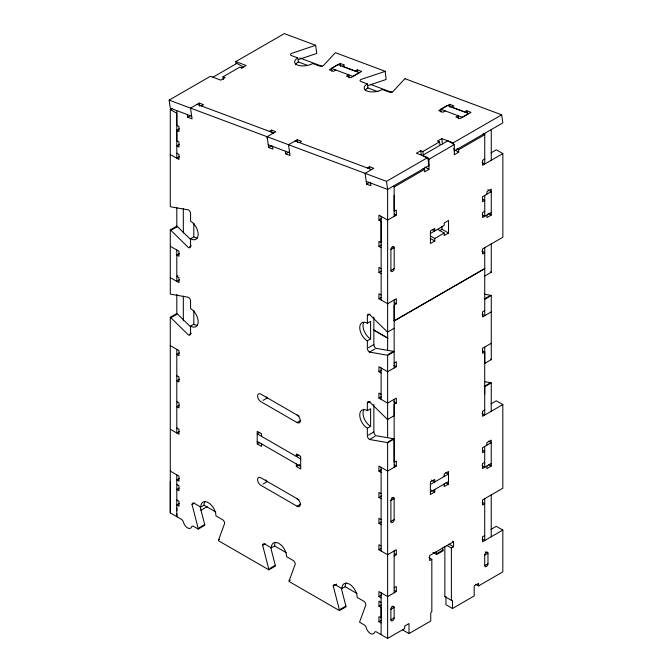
<?xml version="1.0" encoding="UTF-8"?>
<svg xmlns="http://www.w3.org/2000/svg" width="672" height="672" viewBox="0 0 672 672"><rect width="100%" height="100%" fill="white"/><g stroke="black" fill="none" stroke-linecap="round" stroke-linejoin="round"><path stroke-width="1.01" d="M200.105 506.738L204.691 524.538A3.066 1.772 60 0 1 204.784 525.302L198.265 529.066L193.679 526.42A3.074 1.772 60 0 0 191.629 526.915A6.149 3.553 60 0 1 187.53 527.89A6.149 3.553 60 0 1 183.431 522.178A3.074 1.772 60 0 0 181.381 519.322L170.276 512.912L170.276 317.276L176.803 313.513A3.074 1.772 60 0 1 177.425 313.975L190.537 326.852M176.803 513.752L176.803 516.676L176.803 474.852M176.803 510.821L176.803 507.898M381.108 634.637L381.108 592.805M387.626 437.514L387.626 419.059M484.714 268.632L394.153 320.914L394.153 299.998M394.178 195.409L394.178 211.302L396.354 210.05L396.354 215.065L387.626 220.105L378.932 215.082L378.932 220.105L381.108 221.357L381.108 242.693L378.932 241.441L378.932 246.456L381.108 247.716M482.269 350.666L484.714 352.078L484.714 415.036L482.101 413.524M491.266 243.928L491.266 272.244L484.747 276.016A3.074 1.772 60 0 1 484.428 275.806M270.707 547.495L275.293 565.295A3.074 1.772 60 0 1 275.386 566.068L268.867 569.831L218.442 540.716A3.074 1.772 60 0 1 218.534 540.053L224.65 523.387A3.074 1.772 60 0 0 222.877 519.893L215.956 515.861A10.76 6.208 60 0 0 208.354 502.69A10.76 6.208 60 0 0 200.743 507.074L194.225 503.311A3.074 1.772 60 0 0 192.049 504.571L198.173 528.301A3.066 1.772 60 0 1 198.265 529.066M341.309 588.26L345.895 606.06A3.074 1.772 60 0 1 345.988 606.833L339.469 610.596L289.044 581.482A3.074 1.772 60 0 1 289.136 580.818L295.252 564.152A3.074 1.772 60 0 0 293.479 560.658L286.558 556.626A10.76 6.208 60 0 0 278.956 543.446A10.76 6.208 60 0 0 271.345 547.84L264.827 544.076A3.074 1.772 60 0 0 262.651 545.328L268.775 569.058A3.074 1.772 60 0 1 268.867 569.831M367.24 88.351L367.895 87.948L377.882 91.678M484.714 394.12L484.747 386.694L491.266 382.931L491.232 411.264M191.68 116.18L170.276 108.175L169.142 100.111L210.437 76.264L220.786 80.136L225.128 77.624L222.995 76.826L223.373 79.514M236.082 63.647L235.796 61.622L284.34 33.6L315.638 45.301L316.772 53.365A3.074 1.453 -7.8 0 1 316.075 53.701L298.418 59.573M212.478 77.482L236.93 63.37L243.457 67.133M222.995 76.826L239.66 67.2L241.794 67.998M241.643 68.183L246.145 65.495L235.796 61.622M190.537 239.467L177.425 226.59A3.074 1.772 60 0 0 176.803 226.128L170.276 229.891A3.074 1.772 60 0 1 170.898 230.362L188.395 247.523A3.074 1.772 60 0 0 190.562 246.271L190.562 238.745A10.76 6.208 60 0 0 198.173 234.352A10.76 6.208 60 0 0 190.562 221.172L190.562 213.646A3.074 1.772 60 0 0 188.395 209.882L170.898 206.85A3.074 1.781 60 0 1 170.276 206.598L170.276 109.502L172.082 108.469M201.348 105.941L203.524 104.689L199.24 103.085L190.546 108.108L192.058 118.868L187.782 117.264L187.404 114.576M187.782 117.264L191.041 115.382M179.248 144.354L176.803 145.765L178.97 147.017L178.97 142.002L176.803 140.742L176.803 130.284L179.248 128.873M331.397 68.351L337.915 64.588L359.318 72.584L352.8 76.348L331.397 68.351L331.808 71.282M349.07 77.885L348.65 74.861L346.475 76.121L350.759 77.717L361.628 71.442L357.344 69.846L355.169 71.098L342.325 66.301L344.501 65.041L340.217 63.445L329.356 69.72L333.631 71.316L335.807 70.064M179.407 156.736L176.803 158.239L176.803 113.274L170.276 109.502M269.354 131.359L271.53 130.108L275.806 131.704L267.112 136.727L267.397 138.743M267.12 136.727L268.632 147.487L271.891 145.606M299.326 142.556L301.493 141.305L297.217 139.709L288.523 144.724L290.035 155.484L285.751 153.888L285.373 151.192M285.751 153.888L289.01 151.998M170.898 230.362L176.333 227.22M190.562 238.745L193.822 236.855A10.76 6.208 60 0 0 197.442 237.888M189.479 246.901L191.293 245.851M179.516 253.47L176.803 255.032L178.97 256.292L178.97 251.269L170.276 246.254M440.807 109.242L447.325 105.479L468.728 113.476L462.21 117.239L440.807 109.242L441.218 112.174M458.48 118.776L458.06 115.752L455.885 117.012L460.169 118.608L471.03 112.333L466.754 110.737L464.579 111.989L451.735 107.192L453.911 105.932L449.627 104.336L438.757 110.611L443.041 112.207L445.217 110.956M177.887 275.738L176.803 276.368L178.97 277.62L178.97 282.643L170.276 277.62M367.324 167.975L369.499 166.723L373.783 168.319L365.089 173.342L366.601 184.103L370.885 185.699L370.507 183.011M179.407 279.88L176.803 281.383L176.803 250.018M439.9 144.589L439.522 141.901L422.856 151.519L420.722 150.721L416.371 153.233L427.787 157.5L428.921 165.564L387.626 189.412L366.223 181.406M453.902 148.235L454.28 150.923L502.824 122.9L501.69 114.836L453.146 142.859L441.731 138.592L437.388 141.103L439.522 141.901M366.601 184.103L369.86 182.221M169.142 100.111L386.492 181.339L427.787 157.5M454.314 144.581L447.796 140.818L422.436 155.459L428.963 159.222L454.314 144.581L454.314 154.745L458.665 152.233L458.665 149.73L484.747 134.669L483.118 133.728M394.178 186.959L424.612 169.386L424.612 171.898L428.963 169.386L428.963 159.222M170.276 317.276A3.074 1.772 60 0 1 170.898 317.738L176.333 314.605M170.898 317.738L188.395 334.908A3.074 1.772 60 0 0 190.562 333.656L190.562 326.122L193.822 324.24A10.76 6.208 60 0 0 197.442 325.273M491.047 152.872L496.339 149.814L502.858 153.577L502.858 237.241L482.572 248.951L482.572 253.966L484.747 252.714L481.849 251.042M378.932 220.105L381.385 218.694M484.747 159.02L482.572 160.272L482.572 165.295L502.858 153.577M189.479 334.278L191.293 333.236M179.248 352.968L176.803 354.379L178.97 355.631L178.97 350.616L170.276 345.593M378.932 246.456L381.385 245.045M390.894 249.598L394.153 247.716A2.302 1.327 -60 0 0 392.549 246.75A2.302 1.327 -60 0 0 390.919 249.581L390.894 270.514A2.302 1.327 -60 0 0 392.549 271.429A2.302 1.327 -60 0 0 394.178 268.607L394.178 247.691L392.414 246.708M430.819 233.234L444.192 225.515L444.192 223.003L448.535 220.5L448.535 233.041L444.192 235.553L444.192 233.041L437.665 229.278M179.248 379.319L176.803 380.73L178.97 381.99L178.97 376.967L176.803 375.715M439.404 230.79L442.016 229.278L448.535 233.041M430.693 236.132L434.767 238.484L444.192 233.041M381.108 268.624L378.932 267.372L378.932 272.395L381.385 270.984M484.747 211.302L482.572 212.562L482.572 217.577L491.266 212.562M434.767 238.484L434.767 240.996L430.424 243.499L430.424 230.95L434.767 228.446L434.767 230.95L432.323 229.538M390.894 270.514L394.153 268.624M486.923 194.158L486.923 191.646L491.266 189.134L491.266 215.065L486.923 217.577L486.923 215.065M179.248 405.258L176.803 406.669L178.97 407.921L178.97 402.906L176.803 401.646M381.108 294.983L378.932 293.723L378.932 298.746L381.385 297.335M373.867 317.041L373.867 344.568A3.074 1.772 60 0 0 376.034 348.331L393.532 351.364A3.074 1.781 60 0 1 394.153 351.616L387.626 355.379A3.074 1.781 60 0 0 387.005 355.127L369.516 352.094A3.074 1.772 60 0 1 367.34 348.331L367.34 340.805A10.76 6.208 60 0 1 359.738 327.625A10.76 6.208 60 0 1 367.34 323.232L367.34 315.706L370.062 314.135M378.932 298.746L387.66 303.744L396.354 298.729L396.354 303.744L394.178 305.004L394.153 367.97M179.407 431.516L176.803 433.02L176.803 349.364M367.34 323.232L370.608 321.35L370.608 338.923L367.34 340.805M394.178 320.897L484.747 268.607M263.012 400.394L267.364 397.883A4.612 2.663 60 0 1 266.162 396.925M394.153 328.314L387.626 332.086A3.074 1.772 60 0 1 387.005 331.615L369.516 314.454A3.074 1.772 60 0 0 367.34 315.706M368.432 347.701L373.867 344.568M369.516 352.094L374.951 348.961M388.097 354.497L393.532 351.364M489.56 295.924L484.126 299.057A3.074 1.781 60 0 1 484.747 299.309L491.266 295.546L491.266 359.629L484.747 363.401A3.074 1.772 60 0 1 484.428 363.191M179.516 478.296L176.803 479.867L178.97 481.127L178.97 476.104L170.276 471.08M259.829 432.348L257.216 433.852L300.686 458.951M394.153 362.956L396.32 361.696L396.32 366.719L387.626 371.734L378.932 366.719L378.932 371.734L381.654 370.171M484.714 310.666L482.538 311.926L482.538 316.94L491.266 311.9M178.954 488.225L176.778 489.476L178.97 490.745L178.97 485.722L176.803 484.47M261.568 436.363L261.568 433.852L257.216 431.348L257.216 443.898L259.661 442.478M299.057 416.178L260.845 394.12A4.612 2.663 60 0 0 257.578 396.001A4.612 2.663 60 0 0 260.845 401.646L297.066 422.562L300.686 420.47M179.516 503.395L176.803 504.966L178.97 506.218L178.97 501.203L176.778 499.934M394.153 467.317L394.153 439.001L387.626 442.764A3.074 1.781 60 0 0 387.005 442.512L369.516 439.48A3.074 1.772 60 0 1 367.34 435.716L367.34 428.19A10.76 6.208 60 0 1 359.738 415.01A10.76 6.208 60 0 1 367.34 410.617L367.34 403.091L370.062 401.52M192.049 504.571L194.662 503.059M381.108 394.321L378.932 393.07L378.932 398.093L381.654 396.522M367.34 410.617L370.608 408.736L370.608 426.308L367.34 428.19M200.743 507.074L204.002 505.193A10.76 6.208 60 0 1 204.918 501.547M200.886 510.3L207.228 506.638M491.266 343.274L482.538 348.314L482.538 353.338L484.714 352.078M298.788 455.028L296.344 456.439L296.344 453.936L300.686 456.439L300.686 468.989L296.344 466.486L296.344 463.974M378.932 398.093L387.626 403.108L396.32 398.093L396.32 403.108L394.153 404.368L394.153 462.294L396.32 461.042L396.32 466.066L387.626 471.08L378.932 466.066L378.932 471.08L381.108 472.34M263.012 484.05L267.364 481.538A4.612 2.663 60 0 1 265.574 479.9M296.344 466.486L299.603 464.596M199.256 527.671L204.691 524.538M367.34 403.091A3.074 1.772 60 0 1 369.516 401.831L387.005 419A3.074 1.772 60 0 0 387.626 419.462L394.153 415.699L394.153 399.344M368.432 435.086L373.867 431.953L373.867 404.426M369.516 439.48L374.951 436.346M388.097 441.882L393.532 438.749A3.074 1.781 60 0 1 394.153 439.001M489.56 383.3L484.126 386.442A3.074 1.781 60 0 1 484.747 386.694M218.534 540.053L219.618 539.423M299.057 499.842L260.845 477.775A4.612 2.663 60 0 0 257.578 479.657A4.612 2.663 60 0 0 260.845 485.302L297.066 506.218L300.686 504.126M491.014 403.864L496.306 400.806L502.824 404.578L502.824 488.233L482.538 499.943L482.538 504.966L484.714 503.706L482.269 502.295M378.932 471.08L381.385 469.669M484.714 410.012L482.538 411.264L482.538 416.287L502.824 404.578M262.651 545.328L265.264 543.824M271.345 547.84L274.604 545.958A10.76 6.208 60 0 1 275.52 542.304M381.108 493.668L378.932 492.416L378.932 497.431L381.385 496.02M269.858 568.436L275.293 565.295M390.894 500.573L394.153 498.691L394.153 519.607A2.302 1.327 -60 0 1 392.524 522.43A2.302 1.327 -60 0 1 390.894 521.489L390.894 500.573A2.302 1.327 -60 0 1 392.524 497.75A2.302 1.327 -60 0 1 394.153 498.691L391.978 497.431M430.374 484.47L448.484 474.012L445.88 472.508M430.374 491.996L448.484 481.538M381.108 519.607L378.932 518.347L378.932 523.37L381.385 521.959M484.714 462.302L482.538 463.554L482.538 468.577L491.232 463.554M434.742 489.476L434.742 491.988L430.391 494.5L430.391 481.95L434.742 479.438L434.742 481.95L431.474 480.068M444.158 476.515L444.158 474.004L448.501 471.492L448.501 484.042L444.158 486.553L444.158 484.042M390.894 521.489L394.153 519.607M289.136 580.818L290.22 580.188M486.889 445.15L486.889 442.638L491.232 440.126L491.232 466.066L486.889 468.577L486.889 466.066M381.108 545.958L378.932 544.698L378.932 549.721L381.385 548.31M339.469 610.596A3.074 1.772 60 0 0 339.377 609.823L333.253 586.093L336.731 584.086M394.153 555.996L396.32 554.744L396.32 549.721L387.626 554.744L378.932 549.721M333.253 586.093A3.074 1.772 60 0 1 335.429 584.842L341.947 588.605L345.206 586.723A10.76 6.208 60 0 1 346.13 583.069M446.678 545.328L451.382 548.05L453.558 546.798L453.558 541.775L429.652 555.576L429.652 560.599L431.827 559.339L431.827 611.629A1.537 0.89 -60 0 0 430.735 613.511L430.735 621.037L409.004 633.587L402.486 629.824M340.46 609.193L345.895 606.06M437.548 553.148L442.982 550.007L442.47 548.033M432.953 552.468L436.556 554.543L443.075 550.78A3.074 1.772 60 0 0 442.982 550.007M491.014 529.351L496.306 526.302L502.824 530.065L502.824 571.889L478.556 585.908L475.658 584.228M394.153 587.79L396.32 586.53L396.32 591.553L387.626 596.568L378.932 591.553L378.932 596.568L381.654 595.006M484.714 535.5L482.538 536.752L482.538 541.775L502.824 530.065M381.108 602.423L378.932 601.171L378.932 606.194L381.654 604.624M390.894 609.328L394.153 607.446L394.153 617.904A2.302 1.327 -60 0 1 392.524 620.726A2.302 1.327 -60 0 1 390.894 619.786L390.894 609.328A2.302 1.327 -60 0 1 392.524 606.505A2.302 1.327 -60 0 1 394.153 607.446L391.978 606.194M484.714 555.156L487.973 553.274L487.973 563.732A2.302 1.327 -60 0 1 486.343 566.555A2.302 1.327 -60 0 1 484.714 565.614L484.714 555.156A2.302 1.327 -60 0 1 486.343 552.334A2.302 1.327 -60 0 1 487.973 553.274L485.537 551.872M378.932 606.194L381.133 607.454L381.133 617.912L378.932 616.652L378.932 621.667L381.654 620.096M390.894 619.786L394.153 617.904M484.714 565.614L487.973 563.732M341.947 588.605A10.76 6.208 60 0 1 349.558 584.212A10.76 6.208 60 0 1 357.168 597.383L364.081 601.423A3.074 1.772 60 0 1 365.862 604.918L359.738 621.575A3.074 1.772 60 0 0 359.646 622.247L364.232 624.893A3.074 1.772 60 0 1 366.282 627.749A6.149 3.553 60 0 0 370.381 633.461A6.149 3.553 60 0 0 374.472 632.478A3.074 1.772 60 0 1 376.522 631.991L387.626 638.4L404.653 628.572L404.653 626.06L409.004 623.549L409.004 633.587M445.931 596.98A1.537 0.89 -60 0 1 445.956 597.198L445.956 604.724L452.474 608.496L474.205 595.946L474.205 585.908L478.556 583.397L478.556 585.908M315.638 45.301L291.404 53.466A3.074 1.436 -8 0 0 291.379 55.524L297.797 57.926L298.36 61.958A10.76 5.032 -8 0 0 295.42 64.814M367.954 85.562L385.594 79.682A3.091 1.445 -8 0 0 386.14 79.439L385.174 71.282L335.513 52.727A3.083 1.445 -8 0 0 334.975 53.113L323.518 65.47A3.074 1.436 -8 0 1 319.2 65.923L312.782 63.521A10.76 5.04 -8 0 1 297.679 65.117A10.76 5.04 -8 0 1 297.797 57.926M484.252 294.185L490.644 295.294A3.074 1.781 60 0 1 491.266 295.546M484.327 381.587L490.644 382.679A3.074 1.781 60 0 1 491.266 382.931M393.532 438.749L376.034 435.716A3.074 1.772 60 0 1 373.867 431.953M405.04 78.708L501.69 114.836M299.838 58.002L322.157 66.343M370.616 84.454L392.196 92.518M367.895 87.948L367.332 83.908L360.906 81.514A3.074 1.436 -8 0 1 360.94 79.456L384.46 71.61A3.074 1.47 -7.5 0 0 385.207 71.299M382.309 89.51L388.735 91.913A3.074 1.436 -8 0 0 393.044 91.459L404.51 79.103A3.083 1.453 -7.6 0 1 405.023 78.708M298.36 61.958L307.516 65.377M197.072 104.345L273.638 132.964M295.042 140.96L371.616 169.579M268.246 144.791L289.649 152.796M268.632 147.487L272.908 149.083L272.53 146.395M482.135 162.532L484.747 164.035L484.747 133.308M457.036 148.789L458.665 149.73M455.406 150.352L458.665 152.233M487.788 189.638L491.266 191.646L482.572 196.661L482.572 201.684L484.747 200.424L482.303 199.013M424.88 167.034L428.963 169.386M422.982 168.445L424.612 169.386M488.006 213.184L491.266 215.065M482.135 214.813L484.747 216.325L484.747 195.409M394.548 214.024L396.354 215.065M430.693 238.644L434.767 240.996M176.803 130.284L178.97 131.544L178.97 126.521L176.803 125.269L176.803 110.611M482.135 314.16L484.747 315.672L484.747 247.699M176.803 153.216L178.97 154.476L178.97 159.491L170.276 154.476M378.932 272.395L381.108 273.647M394.548 302.702L396.354 303.744M373.355 329.784L387.845 338.15M373.321 329.809L387.811 338.167M393.876 365.308L396.32 366.719M378.932 371.734L381.108 372.994M488.628 441.134L491.232 442.638L482.538 447.661L482.538 452.676L484.714 451.424L482.269 450.013M393.876 401.696L396.32 403.108M488.788 464.654L491.232 466.066M482.101 465.814L484.714 467.317L484.714 446.401M446.057 482.63L448.501 484.042M394.514 465.016L396.32 466.066M431.474 490.106L434.742 491.988M482.101 539.011L484.714 540.523L484.714 498.691M378.932 497.431L381.108 498.691M452.474 541.145L453.558 541.775M448.854 544.076L453.558 546.798M257.216 441.386L300.686 466.486M257.216 443.898L261.568 446.401L261.568 443.898M378.932 523.37L381.108 524.622M428.929 557.668L431.827 559.339M176.803 427.997L178.97 429.257L178.97 434.272L170.276 429.257M394.514 553.694L396.32 554.744M444.864 546.378L444.864 596.568L451.382 600.34A1.537 0.89 -60 0 1 452.474 600.961L452.474 608.496M394.514 590.503L396.32 591.553M378.932 596.568L381.108 597.828M204.002 505.193L215.838 512.03M274.604 545.958L286.238 552.678M345.206 586.723L357.042 593.552M378.932 621.667L381.108 622.927M435.952 551.796L436.464 553.77A3.074 1.772 60 0 1 436.556 554.543M466.754 110.737L467.04 112.753M449.627 104.336L450.055 107.36M453.146 142.859L453.398 144.648M441.731 138.592L442.487 143.968M422.856 151.519L423.427 155.551M420.722 150.721L421.285 154.753M386.492 181.339L387.626 189.412L387.626 349.961M357.344 69.846L357.63 71.862M369.499 166.723L369.692 168.067M340.217 63.445L340.645 66.469M297.595 142.397L297.217 139.709M271.53 130.108L271.908 132.796M199.24 103.085L199.685 106.226M491.266 129.545L491.266 160.272M491.232 494.928L491.232 536.752M484.747 347.038L484.747 363.401M451.382 548.05L451.382 600.34M442.016 226.145L442.016 229.278M394.153 185.648L394.153 216.342M394.153 550.973L394.153 592.805M387.626 355.379L387.626 419.462M387.626 442.764L387.626 638.4M381.142 216.325L381.142 299.981M381.108 367.97L381.108 399.344M381.108 467.317L381.108 550.973M193.822 223.196L193.822 236.855M193.822 310.582L193.822 324.24M183.322 208.421L183.322 233.024M183.322 296.092L183.322 320.922M176.803 207.732L176.803 227.212M176.803 294.395L176.803 314.051M170.276 229.891L170.276 293.983A3.074 1.781 60 0 0 170.898 294.235L188.395 297.259A3.074 1.772 60 0 1 190.562 301.031L190.562 308.557A10.76 6.208 60 0 1 198.173 321.737A10.76 6.208 60 0 1 190.562 326.122M170.276 481.538L170.276 512.912M297.066 415.036A4.612 2.663 60 0 1 300.325 420.68A4.612 2.663 60 0 1 297.066 422.562M297.066 498.691A4.612 2.663 60 0 1 300.325 504.336A4.612 2.663 60 0 1 297.066 506.218M370.608 426.308A10.76 6.208 60 0 1 363.636 409.97M370.608 338.923A10.76 6.208 60 0 1 363.636 322.585M444.864 596.568A1.537 0.89 -60 0 1 445.872 596.778M491.266 359.629A3.074 1.772 60 0 1 490.644 359.167M491.266 272.244A3.074 1.772 60 0 1 490.644 271.782M382.318 89.51A10.76 5.04 -8 0 1 367.223 91.106A10.76 5.04 -8 0 1 367.324 83.908M365.232 90.275A10.76 5.048 -8 0 1 367.231 88.351"/></g></svg>
